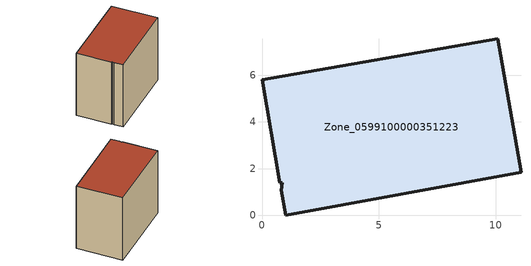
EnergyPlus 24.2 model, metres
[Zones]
Zone_0599100000351223
 floor ground (C_G): 0.82,1.08 0.86,1.4 0.77,1.4 0,5.8 10.08,7.56 11.08,1.85 1.01,0 z0
 wall outside (C_F): 0,5.8 0.77,1.4 0.86,1.4 0.82,1.08 1.01,0 11.08,1.85 10.08,7.56 0,5.8 z0:8.74
 roof outside (C_R): 0.86,1.4 0.82,1.08 1.01,0 11.08,1.85 10.08,7.56 0,5.8 0.77,1.4 z8.74
[BUILDING]
Pand.0599100000351223: North Axis=0; Terrain=City; Loads Convergence Tolerance Value=0.04; Temperature Convergence Tolerance Value=0.4; Solar Distribution=FullExterior; Maximum Number of Warmup Days=25; Minimum Number of Warmup Days=1
[Site:Location]
Rotterdam.The.Hague.AP_ZH_NLD Design_Conditions: Latitude=51.96; Longitude=4.45; Time Zone=1; Elevation=-4.5
[SITE:GROUNDTEMPERATURE:BUILDINGSURFACE]
18, 18, 18, 18, 18, 18, 18, 18, 18, 18, 18, 18
[MATERIAL] Thermal Absorptance=0.9; Solar Absorptance=0.7; Visible Absorptance=0.7
Name | Roughness | Thickness | Conductivity | Density | Specific Heat
G.TC.1992-2005 | MediumSmooth | 0.15 | 0.06 | 540 | 1210
F.TC.1992-2005 | Rough | 0.3 | 0.12 | 1920 | 840
R.TC.1992-2005 | MediumRough | 0.2 | 0.08 | 1500 | 1000
[CONSTRUCTION]
C_G: G.TC.1992-2005
C_F: F.TC.1992-2005
C_R: R.TC.1992-2005
[ZONE]
Zone_0599100000351223: Type=1; Multiplier=1; Ceiling Height=Autocalculate; Volume=Autocalculate; Floor Area=autocalculate; Part of Total Floor Area=Yes
[ZONEINFILTRATION:DESIGNFLOWRATE]
Infil_Zone_0599100000351223: Zone or ZoneList or Space or SpaceList=Zone_0599100000351223; Schedule=AlwaysOn; Design Flow Rate Calculation Method=Flow/Area; Flow Rate per Floor Area=0.0015; Constant Term Coefficient=1; Temperature Term Coefficient=0; Velocity Term Coefficient=0; Velocity Squared Term Coefficient=0
[HVACTEMPLATE:ZONE:IDEALLOADSAIRSYSTEM]
Zone_0599100000351223: Maximum Heating Supply Air Temperature=50; Minimum Cooling Supply Air Temperature=13; Maximum Heating Supply Air Humidity Ratio=0.0156; Minimum Cooling Supply Air Humidity Ratio=0.0077; Heating Limit=NoLimit; Cooling Limit=NoLimit; Dehumidification Control Type=ConstantSensibleHeatRatio; Cooling Sensible Heat Ratio=0.7; Dehumidification Setpoint=60; Humidification Control Type=None; Humidification Setpoint=30; Outdoor Air Method=None; Outdoor Air Flow Rate per Person=0.00944; Outdoor Air Flow Rate per Zone Floor Area=0; Outdoor Air Flow Rate per Zone=0; Demand Controlled Ventilation Type=None; Outdoor Air Economizer Type=NoEconomizer; Heat Recovery Type=None; Sensible Heat Recovery Effectiveness=0.7; Latent Heat Recovery Effectiveness=0.65
[ZONECONTROL:THERMOSTAT]
ThermostatControl_Zone_0599100000351223: Zone or ZoneList=Zone_0599100000351223; Control Type Schedule=DualSetpointControlType; Control 1=Thermostat_Zone_0599100000351223; Temperature Difference Between Cutout And Setpoint=0
[THERMOSTATSETPOINT:DUALSETPOINT]
Thermostat_Zone_0599100000351223: Heating Setpoint Temperature Schedule=HeatingSetpoint_Zone_0599100000351223; Cooling Setpoint Temperature Schedule=CoolingSetpoint_Zone_0599100000351223
[SCHEDULE:COMPACT]
HeatingSetpoint_Zone_0599100000351223: Through: 12/31, For: AllDays, Until: 24:00, 21
CoolingSetpoint_Zone_0599100000351223: Through: 12/31, For: AllDays, Until: 24:00, 24
DualSetpointControlType: Through: 12/31, For: AllDays, Until: 24:00, 4
AlwaysOn: Through: 12/31, For: AllDays, Until: 24:00, 1
